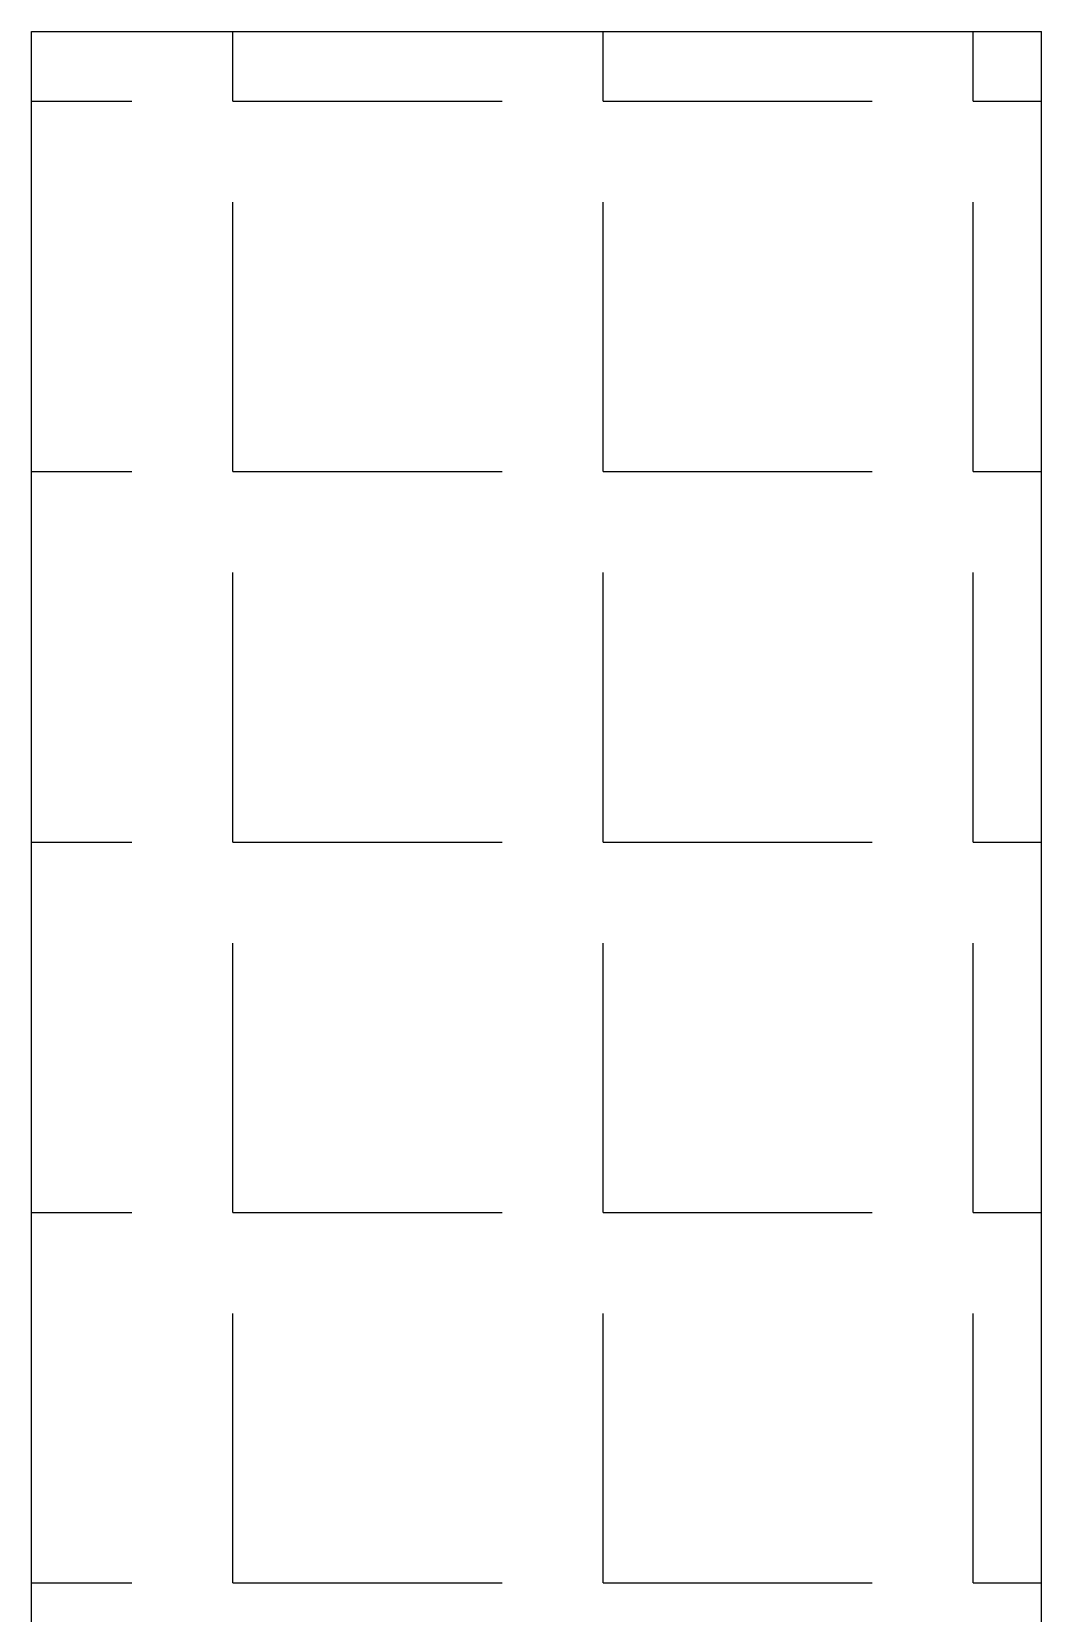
# Model space of a CAD drawing. Extents: x 1522 to 1942, y -990 to -693.
# Drawn here: x 1865.31 to 1880.31, y -739.59 to -716.11 of the extents above; entities that cross this region are included whole.
import ezdxf

# ---------------------------------------------------------------- set-up
doc = ezdxf.new("R2010")
doc.units = 0
doc.header["$LTSCALE"] = 7
doc.header["$MEASUREMENT"] = 0
doc.layers.add('HT', color=3, linetype='CONTINUOUS')

msp = doc.modelspace()

# ---------------------------------------------------------------- linework, layer by layer
at = {"layer": 'HT', "ltscale": 0.5}
for p, q in [((1865.307, -879.11), (1865.307, -716.11)), ((1865.307, -716.11), (1880.307, -716.11)), ((1868.295, -717.142), (1868.295, -716.11)), ((1873.795, -717.142), (1873.795, -716.11)), ((1879.295, -717.142), (1879.295, -716.11)), ((1880.307, -885.51), (1880.307, -716.11)), ((1865.307, -717.142), (1866.795, -717.142)), ((1868.295, -717.142), (1872.295, -717.142)), ((1873.795, -717.142), (1877.795, -717.142)), ((1879.295, -717.142), (1880.307, -717.142)), ((1879.295, -717.142), (1880.307, -717.142)), ((1868.295, -722.642), (1868.295, -718.642)), ((1873.795, -722.642), (1873.795, -718.642)), ((1879.295, -722.642), (1879.295, -718.642)), ((1865.307, -722.642), (1866.795, -722.642)), ((1868.295, -722.642), (1872.295, -722.642)), ((1873.795, -722.642), (1877.795, -722.642)), ((1879.295, -722.642), (1880.307, -722.642)), ((1868.295, -728.142), (1868.295, -724.142)), ((1873.795, -728.142), (1873.795, -724.142)), ((1879.295, -728.142), (1879.295, -724.142)), ((1865.307, -728.142), (1866.795, -728.142)), ((1868.295, -728.142), (1872.295, -728.142)), ((1873.795, -728.142), (1877.795, -728.142)), ((1879.295, -728.142), (1880.307, -728.142)), ((1868.295, -733.642), (1868.295, -729.642)), ((1873.795, -733.642), (1873.795, -729.642)), ((1879.295, -733.642), (1879.295, -729.642)), ((1865.307, -733.642), (1866.795, -733.642)), ((1868.295, -733.642), (1872.295, -733.642)), ((1873.795, -733.642), (1877.795, -733.642)), ((1879.295, -733.642), (1880.307, -733.642)), ((1868.295, -739.142), (1868.295, -735.142)), ((1873.795, -739.142), (1873.795, -735.142)), ((1879.295, -739.142), (1879.295, -735.142)), ((1865.307, -739.142), (1866.795, -739.142)), ((1868.295, -739.142), (1872.295, -739.142)), ((1873.795, -739.142), (1877.795, -739.142)), ((1879.295, -739.142), (1880.307, -739.142))]:
    msp.add_line(p, q, dxfattribs=at)

doc.saveas('drawing.dxf')
